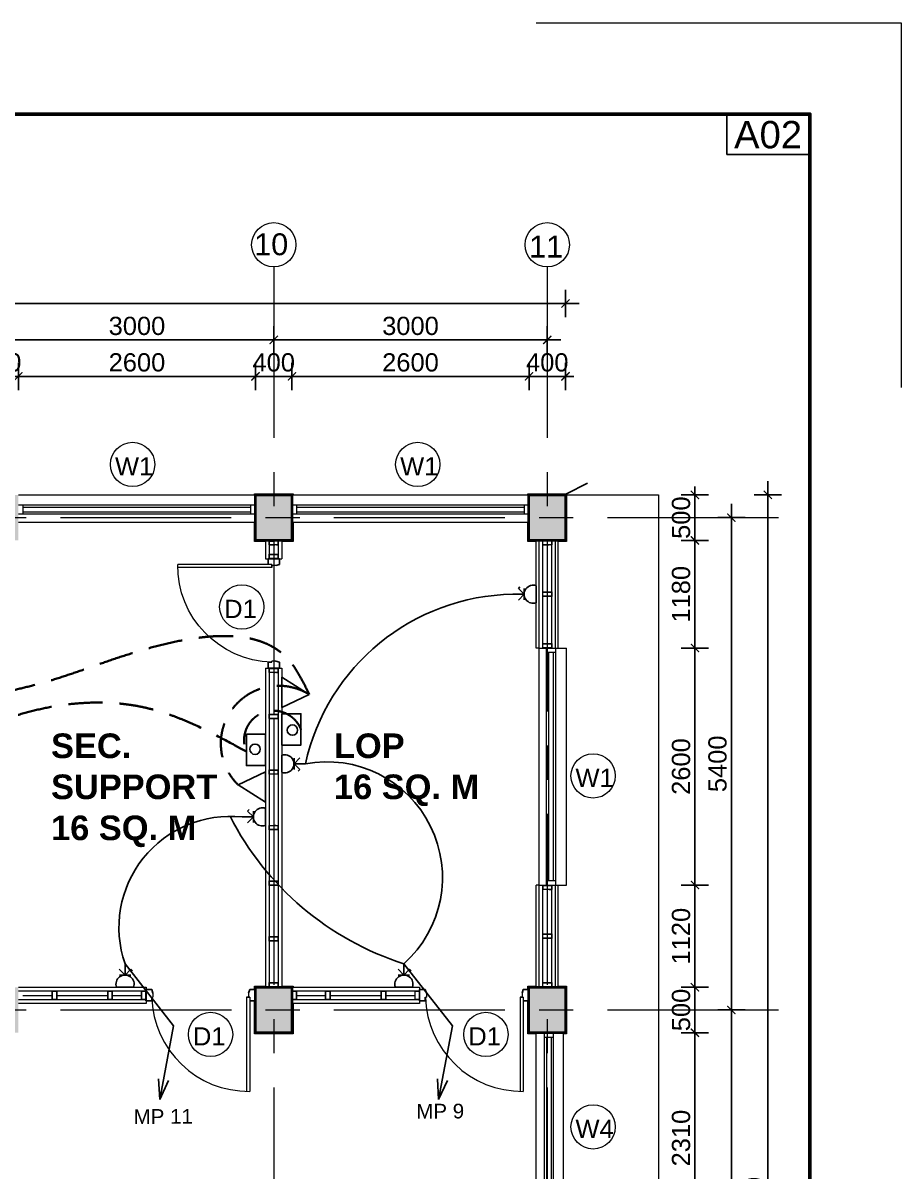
# Model space of a CAD drawing. Header units: inches. Extents: x 527934 to 2134587, y -408734 to 227304.
# Drawn here: x 1427312 to 1436942, y -192755 to -180163 of the extents above; entities that cross this region are included whole.
import ezdxf

# ---------------------------------------------------------------- set-up
doc = ezdxf.new("R2010")
doc.units = ezdxf.units.IN
doc.header["$MEASUREMENT"] = 0
doc.linetypes.add('CENTER', pattern=[2, 1.25, -0.25, 0.25, -0.25])
doc.linetypes.add('HIDDEN', pattern=[0.375, 0.25, -0.125])
for name, color, linetype, lineweight in [('2 POWER TEL COMP', 3, 'Continuous', 25), ('6 LIGHT PT WIRING', 3, 'Continuous', 25), ('7 POWER PT WIRING', 3, 'Continuous', 25), ('centre line', 1, 'CENTER', 9), ('dim', 253, 'Continuous', 9), ('door', 77, 'Continuous', 13), ('hatch', 250, 'Continuous', 5), ('hatch - general', 252, 'Continuous', 5), ('hatch 2', 251, 'Continuous', 5), ('metal', 40, 'Continuous', 18), ('partition wall', 5, 'Continuous', 20), ('plaster line', 253, 'Continuous', 5), ('sill', 253, 'Continuous', 13), ('text', 7, 'Continuous', 13), ('TITLE THICK', 7, 'Continuous', 50), ('TITLE THIN', 7, 'Continuous', 25), ('wall - brick', 30, 'Continuous', 35), ('window', 1, 'Continuous', 15)]:
    doc.layers.add(name, color=color, linetype=linetype, lineweight=lineweight)
doc.layers.add('paper', color=4, linetype='Continuous', lineweight=0, plot=False)
doc.styles.add('labelling', font='arial.ttf')
doc.styles.get("Standard").update_dxf_attribs({"font": 'arial.ttf'})
doc.styles.add('style1', font='arial.ttf')
doc.styles.add('swiss', font='swisse.ttf')
doc.linetypes.add('BATTING', pattern='A,0.0001,-0.1,[134,ltypeshp.shx,S=0.1,R=0,X=-0.1,Y=0],-0.2,[134,ltypeshp.shx,S=0.1,R=180,X=0.1,Y=0],-0.1', length=0.4001)
doc.dimstyles.new('dim 100', dxfattribs={"dimtxt": 200, "dimasz": 90, "dimexe": 150, "dimexo": 150, "dimgap": 50, "dimtad": 1, "dimdec": 0, "dimzin": 0, "dimdsep": 46, "dimtxsty": 'Standard', "dimblk": 'ARCHTICK', "dimcen": 100, "dimdle": 150, "dimazin": 0, "dimtfac": 1, "dimtdec": 0, "dimtix": 1, "dimtmove": 2, "dimatfit": 3, "dimfxl": 150, "dimfxlon": 1, "dimtolj": 1, "dimtzin": 0, "dimarcsym": 0})

# ---------------------------------------------------------------- blocks, each defined once
blk = doc.blocks.new('WINDOW 1')
at = {"layer": 'window'}
for p, q in [((2122082, -84476), (2124682, -84476)), ((2122132, -84476), (2122132, -84576)), ((2122082, -84576), (2124682, -84576)), ((2122132, -84501), (2124632, -84501)), ((2122132, -84551), (2124632, -84551))]:
    blk.add_line(p, q, dxfattribs=at)
at = {"layer": 'window', "ltscale": 400}
blk.add_line((2124632, -84576), (2124632, -84476), dxfattribs=at)
blk = doc.blocks.new('door 1')
at = {"layer": 'door', "lineweight": 25}
for p, q in [((1761262, -142071), (1761366, -142071)), ((1761262, -142124), (1761262, -142071)), ((1761366, -142124), (1761366, -142071)), ((1761333, -142134), (1761366, -142124)), ((1761262, -143019), (1761262, -143071)), ((1761296, -142990), (1761296, -143019)), ((1761333, -143009), (1761366, -143019)), ((1761366, -143019), (1761366, -143071)), ((1761262, -143071), (1761366, -143071))]:
    blk.add_line(p, q, dxfattribs=at)
at = {"layer": 'door'}
for p, q in [((1761262, -142124), (1761296, -142124)), ((1761296, -142124), (1761296, -142134)), ((1761333, -142134), (1761296, -142134)), ((1761296, -142990), (1760435, -142990)), ((1761296, -143019), (1760435, -143019)), ((1761333, -143009), (1761296, -143009))]:
    blk.add_line(p, q, dxfattribs=at)
blk.add_arc((1761320, -143009), 885, 91.5672, 180.6496, dxfattribs=at)
blk = doc.blocks.new('2X4')
at = {"layer": 'hatch 2'}
h = blk.add_hatch(dxfattribs=at)
h.set_pattern_fill('ANSI31', color=256, scale=20)
h.set_pattern_definition([(45, (0, 0), (-1.767766953, 1.767766953), [])])
h.paths.add_polyline_path([(5938822, -146997), (5938776, -146997, 0.414214), (5938774, -146999), (5938774, -147047), (5938777, -147047), (5938777, -147000), (5938821, -147000), (5938821, -147047), (5938824, -147047), (5938824, -146999, 0.414214)])
h.paths.add_polyline_path([(5938777, -147047), (5938774, -147047), (5938774, -147095, 0.414214), (5938776, -147097), (5938822, -147097, 0.414218), (5938824, -147095), (5938824, -147047), (5938821, -147047), (5938821, -147094), (5938777, -147094)])
at = {"layer": 'metal'}
blk.add_lwpolyline([(5938776, -147097), (5938822, -147097, 0.414214), (5938824, -147095), (5938824, -146999, 0.414214), (5938822, -146997), (5938776, -146997, 0.414214), (5938774, -146999), (5938774, -147095, 0.414214)], format="xyb", close=True, dxfattribs=at)
blk.add_lwpolyline([(5938777, -147094), (5938821, -147094), (5938821, -147000), (5938777, -147000)], close=True, dxfattribs=at)
blk = doc.blocks.new('_ArchTick')
at = {"color": 0, "linetype": 'ByBlock', "const_width": 0.15}
blk.add_lwpolyline([(-0.5, -0.5), (0.5, 0.5)], dxfattribs=at)
blk = doc.blocks.new('*D3041')
at = {"layer": 'Defpoints', "color": 0, "ltscale": 400}
for p in [(1433262, -183239), (1401862, -185339), (1433262, -185339)]:
    blk.add_point(p, dxfattribs=at)
at = {"layer": 'dim', "color": 0, "lineweight": -2, "ltscale": 400}
for p, q in [((1401862, -183389), (1401862, -183089)), ((1433262, -183389), (1433262, -183089)), ((1401712, -183239), (1433412, -183239))]:
    blk.add_line(p, q, dxfattribs=at)
at = {"layer": 'dim', "color": 0, "lineweight": -2, "ltscale": 400, "xscale": 90, "yscale": 90, "zscale": 90, "rotation": 180}
blk.add_blockref('_ArchTick', (1401862, -183239), dxfattribs=at)
at = {"layer": 'dim', "color": 0, "lineweight": -2, "ltscale": 400, "xscale": 90, "yscale": 90, "zscale": 90}
blk.add_blockref('_ArchTick', (1433262, -183239), dxfattribs=at)
at = {"layer": 'dim', "color": 0, "ltscale": 400, "insert": (1417562, -183087), "char_height": 200, "attachment_point": 5}
blk.add_mtext('\\A1;31400', dxfattribs=at)
blk = doc.blocks.new('*D3050')
at = {"layer": 'Defpoints', "color": 0, "ltscale": 400}
for p in [(1430062, -183639), (1427062, -185339), (1430062, -185339)]:
    blk.add_point(p, dxfattribs=at)
at = {"layer": 'dim', "color": 0, "lineweight": -2, "ltscale": 400}
for p, q in [((1427062, -183789), (1427062, -183489)), ((1430062, -183789), (1430062, -183489)), ((1426912, -183639), (1430212, -183639))]:
    blk.add_line(p, q, dxfattribs=at)
at = {"layer": 'dim', "color": 0, "lineweight": -2, "ltscale": 400, "xscale": 90, "yscale": 90, "zscale": 90, "rotation": 180}
blk.add_blockref('_ArchTick', (1427062, -183639), dxfattribs=at)
at = {"layer": 'dim', "color": 0, "lineweight": -2, "ltscale": 400, "xscale": 90, "yscale": 90, "zscale": 90}
blk.add_blockref('_ArchTick', (1430062, -183639), dxfattribs=at)
at = {"layer": 'dim', "color": 0, "ltscale": 400, "insert": (1428562, -183487), "char_height": 200, "attachment_point": 5}
blk.add_mtext('\\A1;3000', dxfattribs=at)
blk = doc.blocks.new('*D3051')
at = {"layer": 'Defpoints', "color": 0, "ltscale": 400}
for p in [(1433062, -183639), (1430062, -185339), (1433062, -185339)]:
    blk.add_point(p, dxfattribs=at)
at = {"layer": 'dim', "color": 0, "lineweight": -2, "ltscale": 400}
for p, q in [((1430062, -183789), (1430062, -183489)), ((1433062, -183789), (1433062, -183489)), ((1429912, -183639), (1433212, -183639))]:
    blk.add_line(p, q, dxfattribs=at)
at = {"layer": 'dim', "color": 0, "lineweight": -2, "ltscale": 400, "xscale": 90, "yscale": 90, "zscale": 90, "rotation": 180}
blk.add_blockref('_ArchTick', (1430062, -183639), dxfattribs=at)
at = {"layer": 'dim', "color": 0, "lineweight": -2, "ltscale": 400, "xscale": 90, "yscale": 90, "zscale": 90}
blk.add_blockref('_ArchTick', (1433062, -183639), dxfattribs=at)
at = {"layer": 'dim', "color": 0, "ltscale": 400, "insert": (1431562, -183487), "char_height": 200, "attachment_point": 5}
blk.add_mtext('\\A1;3000', dxfattribs=at)
blk = doc.blocks.new('*D3067')
at = {"layer": 'Defpoints', "color": 0, "ltscale": 400}
for p in [(1427262, -184039), (1426862, -185339), (1427262, -185339)]:
    blk.add_point(p, dxfattribs=at)
at = {"layer": 'dim', "color": 0, "lineweight": -2, "ltscale": 400}
for p, q in [((1426862, -184189), (1426862, -183889)), ((1427262, -184189), (1427262, -183889)), ((1426862, -184039), (1426772, -184039)), ((1426862, -184039), (1427262, -184039)), ((1427262, -184039), (1427352, -184039))]:
    blk.add_line(p, q, dxfattribs=at)
at = {"layer": 'dim', "color": 0, "lineweight": -2, "ltscale": 400, "xscale": 90, "yscale": 90, "zscale": 90}
blk.add_blockref('_ArchTick', (1426862, -184039), dxfattribs=at)
at = {"layer": 'dim', "color": 0, "lineweight": -2, "ltscale": 400, "xscale": 90, "yscale": 90, "zscale": 90, "rotation": 180}
blk.add_blockref('_ArchTick', (1427262, -184039), dxfattribs=at)
at = {"layer": 'dim', "color": 0, "ltscale": 400, "insert": (1427062, -183887), "char_height": 200, "attachment_point": 5}
blk.add_mtext('\\A1;400', dxfattribs=at)
blk = doc.blocks.new('*D3068')
at = {"layer": 'Defpoints', "color": 0, "ltscale": 400}
for p in [(1429862, -184039), (1427262, -185339), (1429862, -185339)]:
    blk.add_point(p, dxfattribs=at)
at = {"layer": 'dim', "color": 0, "lineweight": -2, "ltscale": 400}
for p, q in [((1427262, -184189), (1427262, -183889)), ((1429862, -184189), (1429862, -183889)), ((1427112, -184039), (1430012, -184039))]:
    blk.add_line(p, q, dxfattribs=at)
at = {"layer": 'dim', "color": 0, "lineweight": -2, "ltscale": 400, "xscale": 90, "yscale": 90, "zscale": 90, "rotation": 180}
blk.add_blockref('_ArchTick', (1427262, -184039), dxfattribs=at)
at = {"layer": 'dim', "color": 0, "lineweight": -2, "ltscale": 400, "xscale": 90, "yscale": 90, "zscale": 90}
blk.add_blockref('_ArchTick', (1429862, -184039), dxfattribs=at)
at = {"layer": 'dim', "color": 0, "ltscale": 400, "insert": (1428562, -183887), "char_height": 200, "attachment_point": 5}
blk.add_mtext('\\A1;2600', dxfattribs=at)
blk = doc.blocks.new('*D3069')
at = {"layer": 'Defpoints', "color": 0, "ltscale": 400}
for p in [(1430262, -184039), (1429862, -185339), (1430262, -185339)]:
    blk.add_point(p, dxfattribs=at)
at = {"layer": 'dim', "color": 0, "lineweight": -2, "ltscale": 400}
for p, q in [((1429862, -184189), (1429862, -183889)), ((1430262, -184189), (1430262, -183889)), ((1429862, -184039), (1429772, -184039)), ((1429862, -184039), (1430262, -184039)), ((1430262, -184039), (1430352, -184039))]:
    blk.add_line(p, q, dxfattribs=at)
at = {"layer": 'dim', "color": 0, "lineweight": -2, "ltscale": 400, "xscale": 90, "yscale": 90, "zscale": 90}
blk.add_blockref('_ArchTick', (1429862, -184039), dxfattribs=at)
at = {"layer": 'dim', "color": 0, "lineweight": -2, "ltscale": 400, "xscale": 90, "yscale": 90, "zscale": 90, "rotation": 180}
blk.add_blockref('_ArchTick', (1430262, -184039), dxfattribs=at)
at = {"layer": 'dim', "color": 0, "ltscale": 400, "insert": (1430062, -183887), "char_height": 200, "attachment_point": 5}
blk.add_mtext('\\A1;400', dxfattribs=at)
blk = doc.blocks.new('*D3070')
at = {"layer": 'Defpoints', "color": 0, "ltscale": 400}
for p in [(1432862, -184039), (1430262, -185339), (1432862, -185339)]:
    blk.add_point(p, dxfattribs=at)
at = {"layer": 'dim', "color": 0, "lineweight": -2, "ltscale": 400}
for p, q in [((1430262, -184189), (1430262, -183889)), ((1432862, -184189), (1432862, -183889)), ((1430112, -184039), (1433012, -184039))]:
    blk.add_line(p, q, dxfattribs=at)
at = {"layer": 'dim', "color": 0, "lineweight": -2, "ltscale": 400, "xscale": 90, "yscale": 90, "zscale": 90, "rotation": 180}
blk.add_blockref('_ArchTick', (1430262, -184039), dxfattribs=at)
at = {"layer": 'dim', "color": 0, "lineweight": -2, "ltscale": 400, "xscale": 90, "yscale": 90, "zscale": 90}
blk.add_blockref('_ArchTick', (1432862, -184039), dxfattribs=at)
at = {"layer": 'dim', "color": 0, "ltscale": 400, "insert": (1431562, -183887), "char_height": 200, "attachment_point": 5}
blk.add_mtext('\\A1;2600', dxfattribs=at)
blk = doc.blocks.new('*D3071')
at = {"layer": 'Defpoints', "color": 0, "ltscale": 400}
for p in [(1433262, -184039), (1432862, -185339), (1433262, -185339)]:
    blk.add_point(p, dxfattribs=at)
at = {"layer": 'dim', "color": 0, "lineweight": -2, "ltscale": 400}
for p, q in [((1432862, -184189), (1432862, -183889)), ((1433262, -184189), (1433262, -183889)), ((1432862, -184039), (1432772, -184039)), ((1432862, -184039), (1433262, -184039)), ((1433262, -184039), (1433352, -184039))]:
    blk.add_line(p, q, dxfattribs=at)
at = {"layer": 'dim', "color": 0, "lineweight": -2, "ltscale": 400, "xscale": 90, "yscale": 90, "zscale": 90}
blk.add_blockref('_ArchTick', (1432862, -184039), dxfattribs=at)
at = {"layer": 'dim', "color": 0, "lineweight": -2, "ltscale": 400, "xscale": 90, "yscale": 90, "zscale": 90, "rotation": 180}
blk.add_blockref('_ArchTick', (1433262, -184039), dxfattribs=at)
at = {"layer": 'dim', "color": 0, "ltscale": 400, "insert": (1433062, -183887), "char_height": 200, "attachment_point": 5}
blk.add_mtext('\\A1;400', dxfattribs=at)
blk = doc.blocks.new('*D3083')
at = {"layer": 'Defpoints', "color": 0, "ltscale": 400}
for p in [(1433262, -185339), (1435482, -185339), (1433262, -201079)]:
    blk.add_point(p, dxfattribs=at)
at = {"layer": 'dim', "color": 0, "lineweight": -2, "ltscale": 400}
for p, q in [((1435482, -201229), (1435482, -185189)), ((1435332, -185339), (1435632, -185339)), ((1435332, -201079), (1435632, -201079))]:
    blk.add_line(p, q, dxfattribs=at)
at = {"layer": 'dim', "color": 0, "lineweight": -2, "ltscale": 400, "xscale": 90, "yscale": 90, "zscale": 90}
for p, rotation in [((1435482, -185339), 90), ((1435482, -201079), 270)]:
    blk.add_blockref('_ArchTick', p, dxfattribs=dict(at, rotation=rotation))
at = {"layer": 'dim', "color": 0, "ltscale": 400, "insert": (1435330, -193209), "char_height": 200, "attachment_point": 5, "rotation": 90}
blk.add_mtext('\\A1;15740', dxfattribs=at)
blk = doc.blocks.new('*D2319')
at = {"layer": 'Defpoints', "color": 0, "ltscale": 400}
for p in [(1433262, -185589), (1433262, -190989), (1435082, -190989)]:
    blk.add_point(p, dxfattribs=at)
at = {"layer": 'dim', "color": 0, "lineweight": -2, "ltscale": 400}
for p, q in [((1435082, -185439), (1435082, -191139)), ((1434932, -185589), (1435232, -185589)), ((1434932, -190989), (1435232, -190989))]:
    blk.add_line(p, q, dxfattribs=at)
at = {"layer": 'dim', "color": 0, "lineweight": -2, "ltscale": 400, "xscale": 90, "yscale": 90, "zscale": 90}
for p, rotation in [((1435082, -185589), 90), ((1435082, -190989), 270)]:
    blk.add_blockref('_ArchTick', p, dxfattribs=dict(at, rotation=rotation))
at = {"layer": 'dim', "color": 0, "ltscale": 400, "insert": (1434930, -188289), "char_height": 200, "attachment_point": 5, "rotation": 90}
blk.add_mtext('\\A1;5400', dxfattribs=at)
blk = doc.blocks.new('*D2320')
at = {"layer": 'Defpoints', "color": 0, "ltscale": 400}
for p in [(1433262, -190989), (1433262, -195429), (1435082, -195429)]:
    blk.add_point(p, dxfattribs=at)
at = {"layer": 'dim', "color": 0, "lineweight": -2, "ltscale": 400}
for p, q in [((1435082, -190839), (1435082, -195579)), ((1434932, -190989), (1435232, -190989)), ((1434932, -195429), (1435232, -195429))]:
    blk.add_line(p, q, dxfattribs=at)
at = {"layer": 'dim', "color": 0, "lineweight": -2, "ltscale": 400, "xscale": 90, "yscale": 90, "zscale": 90}
for p, rotation in [((1435082, -190989), 90), ((1435082, -195429), 270)]:
    blk.add_blockref('_ArchTick', p, dxfattribs=dict(at, rotation=rotation))
at = {"layer": 'dim', "color": 0, "ltscale": 400, "insert": (1434930, -193209), "char_height": 200, "attachment_point": 5, "rotation": 90}
blk.add_mtext('\\A1;4440', dxfattribs=at)
blk = doc.blocks.new('*D3135')
at = {"layer": 'Defpoints', "color": 0, "ltscale": 400}
for p in [(1433262, -191239), (1434682, -191239), (1433182, -193549)]:
    blk.add_point(p, dxfattribs=at)
at = {"layer": 'plaster line', "color": 0, "lineweight": -2, "ltscale": 400}
for p, q in [((1434682, -193699), (1434682, -191089)), ((1434532, -191239), (1434832, -191239)), ((1434532, -193549), (1434832, -193549))]:
    blk.add_line(p, q, dxfattribs=at)
at = {"layer": 'plaster line', "color": 0, "lineweight": -2, "ltscale": 400, "xscale": 90, "yscale": 90, "zscale": 90}
for p, rotation in [((1434682, -191239), 90), ((1434682, -193549), 270)]:
    blk.add_blockref('_ArchTick', p, dxfattribs=dict(at, rotation=rotation))
at = {"layer": 'plaster line', "color": 0, "ltscale": 400, "insert": (1434530, -192394), "char_height": 200, "attachment_point": 5, "rotation": 90}
blk.add_mtext('\\A1;2310', dxfattribs=at)
blk = doc.blocks.new('*D3136')
at = {"layer": 'Defpoints', "color": 0, "ltscale": 400}
for p in [(1433262, -190739), (1434682, -190739), (1433262, -191239)]:
    blk.add_point(p, dxfattribs=at)
at = {"layer": 'plaster line', "color": 0, "lineweight": -2, "ltscale": 400}
for p, q in [((1434682, -190739), (1434682, -190649)), ((1434532, -190739), (1434832, -190739)), ((1434682, -191239), (1434682, -190739)), ((1434532, -191239), (1434832, -191239)), ((1434682, -191239), (1434682, -191329))]:
    blk.add_line(p, q, dxfattribs=at)
at = {"layer": 'plaster line', "color": 0, "lineweight": -2, "ltscale": 400, "xscale": 90, "yscale": 90, "zscale": 90}
for p, rotation in [((1434682, -190739), 270), ((1434682, -191239), 90)]:
    blk.add_blockref('_ArchTick', p, dxfattribs=dict(at, rotation=rotation))
at = {"layer": 'plaster line', "color": 0, "ltscale": 400, "insert": (1434530, -190989), "char_height": 200, "attachment_point": 5, "rotation": 90}
blk.add_mtext('\\A1;500', dxfattribs=at)
blk = doc.blocks.new('*D3137')
at = {"layer": 'Defpoints', "color": 0, "ltscale": 400}
for p in [(1433182, -189619), (1434682, -189619), (1433262, -190739)]:
    blk.add_point(p, dxfattribs=at)
at = {"layer": 'plaster line', "color": 0, "lineweight": -2, "ltscale": 400}
for p, q in [((1434682, -190889), (1434682, -189469)), ((1434532, -189619), (1434832, -189619)), ((1434532, -190739), (1434832, -190739))]:
    blk.add_line(p, q, dxfattribs=at)
at = {"layer": 'plaster line', "color": 0, "lineweight": -2, "ltscale": 400, "xscale": 90, "yscale": 90, "zscale": 90}
for p, rotation in [((1434682, -189619), 90), ((1434682, -190739), 270)]:
    blk.add_blockref('_ArchTick', p, dxfattribs=dict(at, rotation=rotation))
at = {"layer": 'plaster line', "color": 0, "ltscale": 400, "insert": (1434530, -190179), "char_height": 200, "attachment_point": 5, "rotation": 90}
blk.add_mtext('\\A1;1120', dxfattribs=at)
blk = doc.blocks.new('*D3138')
at = {"layer": 'Defpoints', "color": 0, "ltscale": 400}
for p in [(1433182, -187019), (1434682, -187019), (1433182, -189619)]:
    blk.add_point(p, dxfattribs=at)
at = {"layer": 'plaster line', "color": 0, "lineweight": -2, "ltscale": 400}
for p, q in [((1434682, -189769), (1434682, -186869)), ((1434532, -187019), (1434832, -187019)), ((1434532, -189619), (1434832, -189619))]:
    blk.add_line(p, q, dxfattribs=at)
at = {"layer": 'plaster line', "color": 0, "lineweight": -2, "ltscale": 400, "xscale": 90, "yscale": 90, "zscale": 90}
for p, rotation in [((1434682, -187019), 90), ((1434682, -189619), 270)]:
    blk.add_blockref('_ArchTick', p, dxfattribs=dict(at, rotation=rotation))
at = {"layer": 'plaster line', "color": 0, "ltscale": 400, "insert": (1434530, -188319), "char_height": 200, "attachment_point": 5, "rotation": 90}
blk.add_mtext('\\A1;2600', dxfattribs=at)
blk = doc.blocks.new('*D3139')
at = {"layer": 'Defpoints', "color": 0, "ltscale": 400}
for p in [(1433182, -185839), (1434682, -185839), (1433182, -187019)]:
    blk.add_point(p, dxfattribs=at)
at = {"layer": 'plaster line', "color": 0, "lineweight": -2, "ltscale": 400}
for p, q in [((1434682, -187169), (1434682, -185689)), ((1434532, -185839), (1434832, -185839)), ((1434532, -187019), (1434832, -187019))]:
    blk.add_line(p, q, dxfattribs=at)
at = {"layer": 'plaster line', "color": 0, "lineweight": -2, "ltscale": 400, "xscale": 90, "yscale": 90, "zscale": 90}
for p, rotation in [((1434682, -185839), 90), ((1434682, -187019), 270)]:
    blk.add_blockref('_ArchTick', p, dxfattribs=dict(at, rotation=rotation))
at = {"layer": 'plaster line', "color": 0, "ltscale": 400, "insert": (1434530, -186429), "char_height": 200, "attachment_point": 5, "rotation": 90}
blk.add_mtext('\\A1;1180', dxfattribs=at)
blk = doc.blocks.new('*D3140')
at = {"layer": 'Defpoints', "color": 0, "ltscale": 400}
for p in [(1433262, -185339), (1434682, -185339), (1433182, -185839)]:
    blk.add_point(p, dxfattribs=at)
at = {"layer": 'plaster line', "color": 0, "lineweight": -2, "ltscale": 400}
for p, q in [((1434532, -185339), (1434832, -185339)), ((1434682, -185339), (1434682, -185249)), ((1434682, -185839), (1434682, -185339)), ((1434532, -185839), (1434832, -185839)), ((1434682, -185839), (1434682, -185929))]:
    blk.add_line(p, q, dxfattribs=at)
at = {"layer": 'plaster line', "color": 0, "lineweight": -2, "ltscale": 400, "xscale": 90, "yscale": 90, "zscale": 90}
for p, rotation in [((1434682, -185339), 270), ((1434682, -185839), 90)]:
    blk.add_blockref('_ArchTick', p, dxfattribs=dict(at, rotation=rotation))
at = {"layer": 'plaster line', "color": 0, "ltscale": 400, "insert": (1434530, -185589), "char_height": 200, "attachment_point": 5, "rotation": 90}
blk.add_mtext('\\A1;500', dxfattribs=at)
blk = doc.blocks.new('15 amp socket')
at = {"color": 3, "lineweight": 25}
for p, q in [((593022, 179162), (592958, 179225)), ((593022, 179162), (593022, 179286)), ((593022, 179162), (593085, 179225)), ((593085, 179225), (593102, 179208)), ((592960, 179162), (593084, 179162)), ((592928, 179029), (593115, 179029))]:
    blk.add_line(p, q, dxfattribs=at)
blk.add_arc((593022, 179062), 99.5, 340.3538, 199.6462, dxfattribs=at)
blk = doc.blocks.new('*U1922')
at = {"color": 3}
for p, q in [((-181326.36, -126938.56), (-181305.19, -126943.1)), ((-181305.19, -126943.1), (-181295.14, -126960.98)), ((-181295.14, -126960.98), (-181299.04, -126956.82)), ((-181295.14, -126960.98), (-181296.61, -126955.45))]:
    blk.add_line(p, q, dxfattribs=at)
blk = doc.blocks.new('TEL OUTLET')
at = {"color": 2}
for p, q in [((5876377, -80918), (5876186, -81218)), ((5876377, -80918), (5876521, -81218)), ((5876186, -81218), (5876521, -81218))]:
    blk.add_line(p, q, dxfattribs=at)
blk = doc.blocks.new('DATA OUTLET')
at = {"color": 6}
blk.add_lwpolyline([(5876198, -81485), (5876542, -81485), (5876542, -81694), (5876198, -81694)], close=True, dxfattribs=at)
blk.add_circle((5876363, -81600), 57.3, dxfattribs=at)

msp = doc.modelspace()

# ---------------------------------------------------------------- hatches: boundary and pattern name
at = {"layer": 'hatch - general'}
h = msp.add_hatch(dxfattribs=at)
h.set_pattern_fill('AR-CONC', color=256, scale=15)
h.set_pattern_definition([(50, (-719819.97, -100972.85), (107.5890274, -9.4128202), [11.25, -123.75]), (355, (-719819.97, -100972.85), (-20.8127, 112.82882), [9, -99]), (100.4514445, (-719811, -100973.63), (86.776327, 103.4159986), [9.561029, -105.171317]), (46.1842, (-719819.97, -100942.85), (160.0862, -24.827892), [16.875, -185.625]), (96.6356355, (-719806.63, -100944.92), (140.199292, 146.11779), [14.341551, -157.757064]), (351.184164, (-719819.97, -100942.85), (140.199292, 146.11779), [13.5, -148.5]), (21, (-719804.97, -100950.35), (89.5360578, -60.3928336), [11.25, -123.75]), (326, (-719804.97, -100950.35), (36.4973, 108.772507), [9, -99]), (71.451445, (-719797.5, -100955.38), (126.0333565, 48.379673), [9.5610285, -105.171317]), (37.5, (-719819.966, -100972.847), (1.8239783, 49.9340781), [0, -97.8, 0, -100.5, 0, -99.375]), (7.5, (-719819.966, -100972.85), (39.4604306, 59.1617568), [0, -57.3, 0, -95.55, 0, -37.875]), (327.5, (-719853.416, -100972.847), (80.0733654, -3.38323076), [0, -37.5, 0, -117, 0, -155.25]), (317.5, (-719868.416, -100972.85), (87.4779254, 15.0157473), [0, -48.75, 0, -77.7, 0, -110.25])])
h.paths.add_polyline_path([(1417261.7, -195178.8), (1417061.7, -195178.8), (1417061.7, -195428.8), (1417261.7, -195428.8)])
h.paths.add_polyline_path([(1417261.7, -195428.8), (1417061.7, -195428.8), (1417061.7, -195678.8), (1417261.7, -195678.8)])
h.paths.add_polyline_path([(1417061.7, -195428.8), (1416861.7, -195428.8), (1416861.7, -195678.8), (1417061.7, -195678.8)])
h.paths.add_polyline_path([(1417061.7, -195178.8), (1416861.7, -195178.8), (1416861.7, -195428.8), (1417061.7, -195428.8)])
h.paths.add_polyline_path([(1414261.7, -195428.8), (1414061.7, -195428.8), (1414061.7, -195678.8), (1414261.7, -195678.8)])
h.paths.add_polyline_path([(1414261.7, -195178.8), (1414061.7, -195178.8), (1414061.7, -195428.8), (1414261.7, -195428.8)])
h.paths.add_polyline_path([(1414061.7, -195178.8), (1413861.7, -195178.8), (1413861.7, -195428.8), (1414061.7, -195428.8)])
h.paths.add_polyline_path([(1414061.7, -195428.8), (1413861.7, -195428.8), (1413861.7, -195678.8), (1414061.7, -195678.8)])
h.paths.add_polyline_path([(1411261.7, -195428.8), (1411061.7, -195428.8), (1411061.7, -195678.8), (1411261.7, -195678.8)])
h.paths.add_polyline_path([(1411261.7, -195178.8), (1411061.7, -195178.8), (1411061.7, -195428.8), (1411261.7, -195428.8)])
h.paths.add_polyline_path([(1411061.7, -195178.8), (1410861.7, -195178.8), (1410861.7, -195428.8), (1411061.7, -195428.8)])
h.paths.add_polyline_path([(1411061.7, -195428.8), (1410861.7, -195428.8), (1410861.7, -195678.8), (1411061.7, -195678.8)])
h.paths.add_polyline_path([(1408061.7, -195428.8), (1407861.7, -195428.8), (1407861.7, -195678.8), (1408061.7, -195678.8)])
h.paths.add_polyline_path([(1408261.7, -195428.8), (1408061.7, -195428.8), (1408061.7, -195678.8), (1408261.7, -195678.8)])
h.paths.add_polyline_path([(1408261.7, -195178.8), (1408061.7, -195178.8), (1408061.7, -195428.8), (1408261.7, -195428.8)])
h.paths.add_polyline_path([(1408061.7, -195178.8), (1407861.7, -195178.8), (1407861.7, -195428.8), (1408061.7, -195428.8)])
h.paths.add_polyline_path([(1405261.7, -195428.8), (1405061.7, -195428.8), (1405061.7, -195678.8), (1405261.7, -195678.8)])
h.paths.add_polyline_path([(1405261.7, -195178.8), (1405061.7, -195178.8), (1405061.7, -195428.8), (1405261.7, -195428.8)])
h.paths.add_polyline_path([(1405061.7, -195178.8), (1404861.7, -195178.8), (1404861.7, -195428.8), (1405061.7, -195428.8)])
h.paths.add_polyline_path([(1405061.7, -195428.8), (1404861.7, -195428.8), (1404861.7, -195678.8), (1405061.7, -195678.8)])
h.paths.add_polyline_path([(1402261.7, -195428.8), (1402061.7, -195428.8), (1402061.7, -195678.8), (1402261.7, -195678.8)])
h.paths.add_polyline_path([(1402261.7, -195178.8), (1402061.7, -195178.8), (1402061.7, -195428.8), (1402261.7, -195428.8)])
h.paths.add_polyline_path([(1402061.7, -195178.8), (1401861.7, -195178.8), (1401861.7, -195428.8), (1402061.7, -195428.8)])
h.paths.add_polyline_path([(1402061.7, -195428.8), (1401861.7, -195428.8), (1401861.7, -195678.8), (1402061.7, -195678.8)])
h.paths.add_polyline_path([(1402061.7, -190738.8), (1401861.7, -190738.8), (1401861.7, -190988.8), (1402061.7, -190988.8)])
h.paths.add_polyline_path([(1402261.7, -190738.8), (1402061.7, -190738.8), (1402061.7, -190988.8), (1402261.7, -190988.8)])
h.paths.add_polyline_path([(1402261.7, -190988.8), (1402061.7, -190988.8), (1402061.7, -191238.8), (1402261.7, -191238.8)])
h.paths.add_polyline_path([(1402061.7, -190988.8), (1401861.7, -190988.8), (1401861.7, -191238.8), (1402061.7, -191238.8)])
h.paths.add_polyline_path([(1405061.7, -190738.8), (1404861.7, -190738.8), (1404861.7, -190988.8), (1405061.7, -190988.8)])
h.paths.add_polyline_path([(1405261.7, -190738.8), (1405061.7, -190738.8), (1405061.7, -190988.8), (1405261.7, -190988.8)])
h.paths.add_polyline_path([(1405261.7, -190988.8), (1405061.7, -190988.8), (1405061.7, -191238.8), (1405261.7, -191238.8)])
h.paths.add_polyline_path([(1405061.7, -190988.8), (1404861.7, -190988.8), (1404861.7, -191238.8), (1405061.7, -191238.8)])
h.paths.add_polyline_path([(1408261.7, -190988.8), (1408061.7, -190988.8), (1408061.7, -191238.8), (1408261.7, -191238.8)])
h.paths.add_polyline_path([(1408261.7, -190738.8), (1408061.7, -190738.8), (1408061.7, -190988.8), (1408261.7, -190988.8)])
h.paths.add_polyline_path([(1408061.7, -190738.8), (1407861.7, -190738.8), (1407861.7, -190988.8), (1408061.7, -190988.8)])
h.paths.add_polyline_path([(1408061.7, -190988.8), (1407861.7, -190988.8), (1407861.7, -191238.8), (1408061.7, -191238.8)])
h.paths.add_polyline_path([(1411261.7, -190988.8), (1410861.7, -190988.8), (1410861.7, -191238.8), (1411261.7, -191238.8)])
h.paths.add_polyline_path([(1411261.7, -190738.8), (1410861.7, -190738.8), (1410861.7, -190988.8), (1411261.7, -190988.8)])
h.paths.add_polyline_path([(1414261.7, -190988.8), (1414061.7, -190988.8), (1414061.7, -191238.8), (1414261.7, -191238.8)])
h.paths.add_polyline_path([(1414061.7, -190988.8), (1413861.7, -190988.8), (1413861.7, -191238.8), (1414061.7, -191238.8)])
h.paths.add_polyline_path([(1414061.7, -190738.8), (1413861.7, -190738.8), (1413861.7, -190988.8), (1414061.7, -190988.8)])
h.paths.add_polyline_path([(1414261.7, -190738.8), (1414061.7, -190738.8), (1414061.7, -190988.8), (1414261.7, -190988.8)])
h.paths.add_polyline_path([(1417261.7, -190988.8), (1417061.7, -190988.8), (1417061.7, -191238.8), (1417261.7, -191238.8)])
h.paths.add_polyline_path([(1417061.7, -190988.8), (1416861.7, -190988.8), (1416861.7, -191238.8), (1417061.7, -191238.8)])
h.paths.add_polyline_path([(1417261.7, -190738.8), (1417061.7, -190738.8), (1417061.7, -190988.8), (1417261.7, -190988.8)])
h.paths.add_polyline_path([(1417061.7, -190738.8), (1416861.7, -190738.8), (1416861.7, -190988.8), (1417061.7, -190988.8)])
h.paths.add_polyline_path([(1420261.7, -190988.8), (1420061.7, -190988.8), (1420061.7, -191238.8), (1420261.7, -191238.8)])
h.paths.add_polyline_path([(1420261.7, -190738.8), (1420061.7, -190738.8), (1420061.7, -190988.8), (1420261.7, -190988.8)])
h.paths.add_polyline_path([(1420061.7, -190738.8), (1419861.7, -190738.8), (1419861.7, -190988.8), (1420061.7, -190988.8)])
h.paths.add_polyline_path([(1420061.7, -190988.8), (1419861.7, -190988.8), (1419861.7, -191238.8), (1420061.7, -191238.8)])
h.paths.add_polyline_path([(1423261.7, -190988.8), (1423061.7, -190988.8), (1423061.7, -191238.8), (1423171.7, -191238.8), (1423261.7, -191238.8)])
h.paths.add_polyline_path([(1423261.7, -190738.8), (1423061.7, -190738.8), (1423061.7, -190988.8), (1423261.7, -190988.8)])
h.paths.add_polyline_path([(1423061.7, -190738.8), (1422861.7, -190738.8), (1422861.7, -190988.8), (1423061.7, -190988.8)])
h.paths.add_polyline_path([(1423061.7, -190988.8), (1422861.7, -190988.8), (1422861.7, -191238.8), (1423061.7, -191238.8)])
h.paths.add_polyline_path([(1427261.7, -190988.8), (1427061.7, -190988.8), (1427061.7, -191238.8), (1427261.7, -191238.8)])
h.paths.add_polyline_path([(1427261.7, -190738.8), (1427061.7, -190738.8), (1427061.7, -190988.8), (1427261.7, -190988.8)])
h.paths.add_polyline_path([(1427061.7, -190738.8), (1426861.7, -190738.8), (1426861.7, -190988.8), (1427061.7, -190988.8)])
h.paths.add_polyline_path([(1427061.7, -190988.8), (1426861.7, -190988.8), (1426861.7, -191238.8), (1427061.7, -191238.8)])
h.paths.add_polyline_path([(1430261.7, -190988.8), (1430061.7, -190988.8), (1430061.7, -191238.8), (1430261.7, -191238.8)])
h.paths.add_polyline_path([(1430261.7, -190738.8), (1430061.7, -190738.8), (1430061.7, -190988.8), (1430261.7, -190988.8)])
h.paths.add_polyline_path([(1430061.7, -190738.8), (1429861.7, -190738.8), (1429861.7, -190988.8), (1430061.7, -190988.8)])
h.paths.add_polyline_path([(1430061.7, -190988.8), (1429861.7, -190988.8), (1429861.7, -191238.8), (1430061.7, -191238.8)])
h.paths.add_polyline_path([(1433261.7, -190988.8), (1433061.7, -190988.8), (1433061.7, -191238.8), (1433261.7, -191238.8)])
h.paths.add_polyline_path([(1433261.7, -190738.8), (1433061.7, -190738.8), (1433061.7, -190988.8), (1433261.7, -190988.8)])
h.paths.add_polyline_path([(1433061.7, -190738.8), (1432861.7, -190738.8), (1432861.7, -190988.8), (1433061.7, -190988.8)])
h.paths.add_polyline_path([(1433061.7, -190988.8), (1432861.7, -190988.8), (1432861.7, -191238.8), (1433061.7, -191238.8)])
h.paths.add_polyline_path([(1433261.7, -185588.8), (1433061.7, -185588.8), (1433061.7, -185838.8), (1433261.7, -185838.8)])
h.paths.add_polyline_path([(1433261.7, -185338.8), (1433061.7, -185338.8), (1433061.7, -185588.8), (1433261.7, -185588.8)])
h.paths.add_polyline_path([(1433061.7, -185338.8), (1432861.7, -185338.8), (1432861.7, -185588.8), (1433061.7, -185588.8)])
h.paths.add_polyline_path([(1433061.7, -185588.8), (1432861.7, -185588.8), (1432861.7, -185838.8), (1433061.7, -185838.8)])
h.paths.add_polyline_path([(1430261.7, -185588.8), (1430061.7, -185588.8), (1430061.7, -185838.8), (1430261.7, -185838.8)])
h.paths.add_polyline_path([(1430261.7, -185338.8), (1430061.7, -185338.8), (1430061.7, -185588.8), (1430261.7, -185588.8)])
h.paths.add_polyline_path([(1430061.7, -185338.8), (1429861.7, -185338.8), (1429861.7, -185588.8), (1430061.7, -185588.8)])
h.paths.add_polyline_path([(1430061.7, -185588.8), (1429861.7, -185588.8), (1429861.7, -185838.8), (1430061.7, -185838.8)])
h.paths.add_polyline_path([(1427261.7, -185588.8), (1427061.7, -185588.8), (1427061.7, -185838.8), (1427261.7, -185838.8)])
h.paths.add_polyline_path([(1427261.7, -185338.8), (1427061.7, -185338.8), (1427061.7, -185588.8), (1427261.7, -185588.8)])
h.paths.add_polyline_path([(1427061.7, -185338.8), (1426861.7, -185338.8), (1426861.7, -185588.8), (1427061.7, -185588.8)])
h.paths.add_polyline_path([(1427061.7, -185588.8), (1426861.7, -185588.8), (1426861.7, -185838.8), (1427061.7, -185838.8)])
h.paths.add_polyline_path([(1423261.7, -185588.8), (1423061.7, -185588.8), (1423061.7, -185838.8), (1423261.7, -185838.8)])
h.paths.add_polyline_path([(1423261.7, -185338.8), (1423061.7, -185338.8), (1423061.7, -185588.8), (1423261.7, -185588.8)])
h.paths.add_polyline_path([(1423061.7, -185338.8), (1422861.7, -185338.8), (1422861.7, -185588.8), (1423061.7, -185588.8)])
h.paths.add_polyline_path([(1423061.7, -185588.8), (1422861.7, -185588.8), (1422861.7, -185838.8), (1423061.7, -185838.8)])
h.paths.add_polyline_path([(1420261.7, -185588.8), (1420061.7, -185588.8), (1420061.7, -185838.8), (1420261.7, -185838.8)])
h.paths.add_polyline_path([(1420261.7, -185338.8), (1420061.7, -185338.8), (1420061.7, -185588.8), (1420261.7, -185588.8)])
h.paths.add_polyline_path([(1420061.7, -185338.8), (1419861.7, -185338.8), (1419861.7, -185588.8), (1420061.7, -185588.8)])
h.paths.add_polyline_path([(1420061.7, -185588.8), (1419861.7, -185588.8), (1419861.7, -185838.8), (1420061.7, -185838.8)])
h.paths.add_polyline_path([(1417261.7, -185588.8), (1417061.7, -185588.8), (1417061.7, -185838.8), (1417261.7, -185838.8)])
h.paths.add_polyline_path([(1417261.7, -185338.8), (1417061.7, -185338.8), (1417061.7, -185588.8), (1417261.7, -185588.8)])
h.paths.add_polyline_path([(1417061.7, -185338.8), (1416861.7, -185338.8), (1416861.7, -185588.8), (1417061.7, -185588.8)])
h.paths.add_polyline_path([(1417061.7, -185588.8), (1416861.7, -185588.8), (1416861.7, -185838.8), (1417061.7, -185838.8)])
h.paths.add_polyline_path([(1414261.7, -185588.8), (1414061.7, -185588.8), (1414061.7, -185838.8), (1414261.7, -185838.8)])
h.paths.add_polyline_path([(1414261.7, -185338.8), (1414061.7, -185338.8), (1414061.7, -185588.8), (1414261.7, -185588.8)])
h.paths.add_polyline_path([(1414061.7, -185338.8), (1413861.7, -185338.8), (1413861.7, -185588.8), (1414061.7, -185588.8)])
h.paths.add_polyline_path([(1414061.7, -185588.8), (1413861.7, -185588.8), (1413861.7, -185838.8), (1414061.7, -185838.8)])
h.paths.add_polyline_path([(1411261.7, -185588.8), (1411061.7, -185588.8), (1411061.7, -185838.8), (1411261.7, -185838.8)])
h.paths.add_polyline_path([(1411261.7, -185338.8), (1411061.7, -185338.8), (1411061.7, -185588.8), (1411261.7, -185588.8)])
h.paths.add_polyline_path([(1411061.7, -185338.8), (1410861.7, -185338.8), (1410861.7, -185588.8), (1411061.7, -185588.8)])
h.paths.add_polyline_path([(1411061.7, -185588.8), (1410861.7, -185588.8), (1410861.7, -185838.8), (1411061.7, -185838.8)])
h.paths.add_polyline_path([(1408261.7, -185588.8), (1408061.7, -185588.8), (1408061.7, -185838.8), (1408261.7, -185838.8)])
h.paths.add_polyline_path([(1408261.7, -185338.8), (1408061.7, -185338.8), (1408061.7, -185588.8), (1408261.7, -185588.8)])
h.paths.add_polyline_path([(1408061.7, -185338.8), (1407861.7, -185338.8), (1407861.7, -185588.8), (1408061.7, -185588.8)])
h.paths.add_polyline_path([(1408061.7, -185588.8), (1407861.7, -185588.8), (1407861.7, -185838.8), (1408061.7, -185838.8)])
h.paths.add_polyline_path([(1405261.7, -185588.8), (1405061.7, -185588.8), (1405061.7, -185838.8), (1405261.7, -185838.8)])
h.paths.add_polyline_path([(1405261.7, -185338.8), (1405061.7, -185338.8), (1405061.7, -185588.8), (1405261.7, -185588.8)])
h.paths.add_polyline_path([(1405061.7, -185338.8), (1404861.7, -185338.8), (1404861.7, -185588.8), (1405061.7, -185588.8)])
h.paths.add_polyline_path([(1405061.7, -185588.8), (1404861.7, -185588.8), (1404861.7, -185838.8), (1405061.7, -185838.8)])
h.paths.add_polyline_path([(1402261.7, -185588.8), (1402061.7, -185588.8), (1402061.7, -185838.8), (1402261.7, -185838.8)])
h.paths.add_polyline_path([(1402261.7, -185338.8), (1402061.7, -185338.8), (1402061.7, -185588.8), (1402261.7, -185588.8)])
h.paths.add_polyline_path([(1402061.7, -185338.8), (1401861.7, -185338.8), (1401861.7, -185588.8), (1402061.7, -185588.8)])
h.paths.add_polyline_path([(1402061.7, -185588.8), (1401861.7, -185588.8), (1401861.7, -185838.8), (1402061.7, -185838.8)])

# ---------------------------------------------------------------- linework, layer by layer
at = {"layer": '6 LIGHT PT WIRING'}
msp.add_line((1433273.7, -185326.8), (1433502, -185210.8), dxfattribs=at)
at = {"layer": '6 LIGHT PT WIRING', "ltscale": 400}
for centre, radius, start, end in [((1432724.7, -188799.8), 2371.3, 90.97458, 167.5558), ((1430644.5, -189535.3), 1268.5, 311.76681, 100.69711), ((1429585, -190084.9), 1220.2, 83.91151, 198.96419), ((1432465.1, -187402.1), 3230.3, 206.92436, 252.42152)]:
    msp.add_arc(centre, radius, start, end, dxfattribs=at)
at = {"layer": '7 POWER PT WIRING', "color": 2, "linetype": 'HIDDEN', "lineweight": 30, "ltscale": 1500}
msp.add_arc((1430116.6, -188067.4), 634.5, 58.13087, 225.48965, dxfattribs=at)
at = {"layer": '7 POWER PT WIRING', "color": 6, "linetype": 'HIDDEN', "lineweight": 30, "ltscale": 1500}
msp.add_arc((1430059.8, -188029.1), 322.7, 21.2358, 203.06234, dxfattribs=at)
at = {"layer": '7 POWER PT WIRING', "color": 2, "linetype": 'HIDDEN', "lineweight": 30, "ltscale": 1500}
msp.add_spline([(1430451.6, -187528.6), (1430212.5, -187133), (1428450.5, -187093.5), (1427577.5, -187386), (1426762.1, -187575.5)], degree=3, dxfattribs=at)
at = {"layer": '7 POWER PT WIRING', "color": 6, "linetype": 'HIDDEN', "lineweight": 30, "ltscale": 1500}
msp.add_spline([(1429762.8, -188155.5), (1428692.5, -187682), (1426908.5, -187879), (1425908.5, -188237.5), (1425291, -188155.5)], degree=3, dxfattribs=at)
at = {"layer": 'centre line', "ltscale": 1500}
for p, q in [((1430061.7, -182838.8), (1430061.7, -203678.8)), ((1433061.7, -182838.8), (1433061.7, -203678.8)), ((1397722, -185588.8), (1435942.1, -185588.8)), ((1397722.7, -190988.8), (1435942.1, -190988.8))]:
    msp.add_line(p, q, dxfattribs=at)
at = {"layer": 'dim'}
for centre in [(1430062.2, -182596), (1433062.2, -182596), (1428514.2, -185005.1), (1431641.6, -185005.1), (1429711.8, -186568.7), (1433564.5, -188422), (1429369.2, -191257.1), (1432389.4, -191257.1), (1433564.5, -192271.6)]:
    msp.add_circle(centre, 242.9, dxfattribs=at)
at = {"layer": 'hatch', "linetype": 'BATTING', "ltscale": 80}
for p, q in [((1430061.6, -185888.8), (1430061.6, -185988.8)), ((1433061.7, -185888.8), (1433061.7, -186403.8)), ((1433061.7, -186453.8), (1433061.7, -186968.8)), ((1430061.7, -187288.8), (1430061.7, -187743.8)), ((1430061.7, -187793.8), (1430061.7, -188353.8)), ((1430061.7, -188403.8), (1430061.7, -188963.8)), ((1430061.7, -189013.8), (1430061.7, -189573.8)), ((1430061.7, -189623.8), (1430061.7, -190183.8)), ((1433061.7, -189668.8), (1433061.7, -190153.8)), ((1430061.7, -190233.8), (1430061.7, -190688.8)), ((1433061.7, -190203.8), (1433061.7, -190688.8)), ((1427311.7, -190828.8), (1427631.7, -190828.8)), ((1427681.7, -190828.8), (1428241.7, -190828.8)), ((1428291.7, -190828.8), (1428611.7, -190828.8)), ((1430311.7, -190828.8), (1430631.7, -190828.8)), ((1430681.7, -190828.8), (1431241.7, -190828.8)), ((1431291.7, -190828.8), (1431611.7, -190828.8))]:
    msp.add_line(p, q, dxfattribs=at)
at = {"layer": 'paper'}
msp.add_lwpolyline([(1432942.1, -180163), (1436942.1, -180163), (1436942.1, -184163)], dxfattribs=at)
at = {"layer": 'partition wall'}
for p, q in [((1433273.7, -185338.8), (1434281.7, -185338.8)), ((1434281.7, -185338.8), (1434281.7, -201078.8)), ((1429971.7, -185838.8), (1429971.7, -186038.8)), ((1430011.7, -185838.8), (1430011.7, -186038.8)), ((1430111.7, -185838.8), (1430111.7, -186038.8)), ((1430151.7, -185838.8), (1430151.7, -186038.8)), ((1432971.7, -187018.8), (1432971.7, -185838.8)), ((1433011.7, -187018.8), (1433011.7, -185838.8)), ((1433111.7, -187018.8), (1433111.7, -185838.8)), ((1433151.7, -187018.8), (1433151.7, -185838.8)), ((1429971.7, -186038.8), (1430151.7, -186038.8)), ((1432971.7, -187018.8), (1433151.7, -187018.8)), ((1429971.7, -187238.8), (1429971.7, -190738.8)), ((1429971.7, -187238.8), (1430151.7, -187238.8)), ((1430011.7, -187238.8), (1430011.7, -190738.8)), ((1430111.7, -187238.8), (1430111.7, -190738.8)), ((1430151.7, -187238.8), (1430151.7, -190738.8)), ((1432971.7, -189618.8), (1433151.7, -189618.8)), ((1432971.7, -190738.8), (1432971.7, -189618.8)), ((1433011.7, -190738.8), (1433011.7, -189618.8)), ((1433111.7, -190738.8), (1433111.7, -189618.8)), ((1433151.7, -190738.8), (1433151.7, -189618.8))]:
    msp.add_line(p, q, dxfattribs=at)
at = {"layer": 'partition wall', "ltscale": 400}
for p, q in [((1427261.7, -190738.8), (1428661.7, -190738.8)), ((1428661.7, -190738.8), (1428661.7, -190918.8)), ((1430261.7, -190738.8), (1431661.7, -190738.8)), ((1431661.7, -190738.8), (1431661.7, -190918.8)), ((1427261.7, -190778.8), (1428661.7, -190778.8)), ((1428661.7, -190878.8), (1427261.7, -190878.8)), ((1430261.7, -190778.8), (1431661.7, -190778.8)), ((1431661.7, -190878.8), (1430261.7, -190878.8)), ((1428661.7, -190918.8), (1427261.7, -190918.8)), ((1431661.7, -190918.8), (1430261.7, -190918.8))]:
    msp.add_line(p, q, dxfattribs=at)
at = {"layer": 'plaster line', "ltscale": 400}
for points in [[(1429849.7, -185338.8), (1429849.7, -185326.8), (1430273.7, -185326.8), (1430273.7, -185338.8)], [(1432849.7, -185338.8), (1432849.7, -185326.8), (1433273.7, -185326.8), (1433273.7, -185850.8), (1433181.7, -185850.8)], [(1429971.7, -185850.8), (1429849.7, -185850.8), (1429849.7, -185638.8)], [(1430273.7, -185638.8), (1430273.7, -185850.8), (1430151.7, -185850.8)], [(1432941.7, -185850.8), (1432849.7, -185850.8), (1432849.7, -185638.8)], [(1430061.7, -185850.8), (1430011.7, -185850.8)], [(1429849.7, -190763.8), (1429849.7, -190726.8), (1429971.7, -190726.8)], [(1430151.7, -190726.8), (1430273.7, -190726.8), (1430273.7, -190738.8)], [(1432849.7, -190764.3), (1432849.7, -190726.8), (1432941.7, -190726.8)], [(1433181.7, -190726.8), (1433273.7, -190726.8), (1433273.7, -191250.8), (1433241.7, -191250.8)], [(1429849.7, -191250.8), (1429849.7, -190888.8)], [(1432849.7, -191250.8), (1432849.7, -190889.3)], [(1430273.7, -190918.8), (1430273.7, -191250.8), (1429849.7, -191250.8), (1429849.7, -191238.8)], [(1432941.7, -191250.8), (1432849.7, -191250.8), (1432849.7, -191238.8)]]:
    msp.add_lwpolyline(points, dxfattribs=at)
at = {"layer": 'sill'}
for p, q in [((1427261.7, -185338.8), (1429861.7, -185338.8)), ((1430261.7, -185338.8), (1432861.7, -185338.8)), ((1427261.7, -185638.8), (1429861.7, -185638.8)), ((1430261.7, -185638.8), (1432861.7, -185638.8)), ((1432941.7, -187018.8), (1432941.7, -185838.8)), ((1433181.7, -187018.8), (1433181.7, -185838.8)), ((1432971.7, -187018.8), (1432941.7, -187018.8)), ((1432971.7, -189618.8), (1432971.7, -187018.8)), ((1433151.7, -187018.8), (1433271.7, -187018.8)), ((1433271.7, -189618.8), (1433271.7, -187018.8)), ((1432941.7, -190738.8), (1432941.7, -189618.8)), ((1432971.7, -189618.8), (1432941.7, -189618.8)), ((1433151.7, -189618.8), (1433271.7, -189618.8)), ((1433181.7, -190738.8), (1433181.7, -189618.8))]:
    msp.add_line(p, q, dxfattribs=at)
at = {"layer": 'sill', "ltscale": 400}
for p, q in [((1432941.7, -193548.8), (1432941.7, -191238.8)), ((1433241.7, -193548.8), (1433241.7, -191238.8)), ((1433261.7, -191238.8), (1433271.7, -191238.8))]:
    msp.add_line(p, q, dxfattribs=at)
at = {"layer": 'TITLE THICK'}
msp.add_lwpolyline([(1396942.1, -181163), (1435942.1, -181163), (1435942.1, -208863), (1396942.1, -208863)], close=True, dxfattribs=at)
at = {"layer": 'TITLE THIN'}
for p, q in [((1435033, -181163), (1435033, -181605)), ((1435033, -181605), (1435942.1, -181605))]:
    msp.add_line(p, q, dxfattribs=at)
at = {"layer": 'wall - brick'}
for p, q in [((1433261.7, -185338.8), (1433261.7, -185838.8)), ((1433261.7, -190738.8), (1433261.7, -191238.8))]:
    msp.add_line(p, q, dxfattribs=at)
for points in [[(1429861.7, -185338.8), (1430261.7, -185338.8), (1430261.7, -185838.8), (1429861.7, -185838.8)], [(1432861.7, -185338.8), (1433261.7, -185338.8), (1433261.7, -185838.8), (1432861.7, -185838.8)], [(1429861.7, -190738.8), (1430261.7, -190738.8), (1430261.7, -191238.8), (1429861.7, -191238.8)], [(1432861.7, -190738.8), (1433261.7, -190738.8), (1433261.7, -191238.8), (1432861.7, -191238.8)]]:
    msp.add_lwpolyline(points, close=True, dxfattribs=at)
at = {"layer": 'window', "ltscale": 400}
for p, q in [((1433031.7, -193548.8), (1433031.7, -191238.8)), ((1433131.7, -193548.8), (1433131.7, -191238.8)), ((1433031.7, -191288.8), (1433131.7, -191288.8)), ((1433056.7, -193498.8), (1433056.7, -191288.8)), ((1433106.7, -193498.8), (1433106.7, -191288.8))]:
    msp.add_line(p, q, dxfattribs=at)

# ---------------------------------------------------------------- block references
at = {"layer": '2 POWER TEL COMP'}
for p, rotation in [((1611970.7, -779450.5), 90), ((1251122.7, 404732.9), 270), ((1609000.8, -781893.3), 90)]:
    msp.add_blockref('15 amp socket', p, dxfattribs=dict(at, rotation=rotation))
at = {"layer": '2 POWER TEL COMP', "color": 3}
for name, p, rotation in [('TEL OUTLET', (1511369.6, 5688848.3), 270), ('DATA OUTLET', (1348666.6, -6064282.1), 90), ('DATA OUTLET', (1511456.9, 5688233.6), 270), ('TEL OUTLET', (1348753.8, -6064896.8), 90)]:
    msp.add_blockref(name, p, dxfattribs=dict(at, rotation=rotation))
at = {"layer": '2 POWER TEL COMP'}
for p in [(835409.3, -369767.9), (838467.8, -369767.9)]:
    msp.add_blockref('15 amp socket', p, dxfattribs=at)
at = {"layer": '7 POWER PT WIRING', "color": 3, "xscale": 39.99999999988315, "yscale": 40, "zscale": 40.00000000000001, "rotation": 320.0183563455831}
for p in [(10248621.4, -960205.9), (10251679.9, -960205.9)]:
    msp.add_blockref('*U1922', p, dxfattribs=at)
at = {"layer": 'hatch - general', "xscale": -1}
for p, rotation in [((1283014.8, 5752935.2), 90), ((1286014.8, 5752935.2), 90), ((1283014.8, 5752785.2), 90), ((1286014.8, 5752370.2), 90), ((1286014.8, 5751805.2), 90), ((1283014.8, 5751535.2), 90), ((1283014.8, 5751030.2), 90), ((1283014.8, 5750420.2), 90), ((1283014.8, 5749810.2), 90), ((1283014.8, 5749200.2), 90), ((1286014.8, 5749155.2), 90), ((1283014.8, 5748590.2), 90), ((1286014.8, 5748620.2), 90), ((1283014.8, 5748085.2), 90), ((1286014.8, 5748085.2), 90), ((-4511142.4, -337875.7), 180), ((-4510532.4, -337875.7), 180), ((-4510162.4, -337875.7), 180), ((-4508512.4, -337875.7), 180), ((-4508142.4, -337875.7), 180), ((-4507532.4, -337875.7), 180), ((-4507162.4, -337875.7), 180)]:
    msp.add_blockref('2X4', p, dxfattribs=dict(at, rotation=rotation))
at = {"layer": 'partition wall'}
for p in [(-694820, -100972.8), (-691820, -100972.8)]:
    msp.add_blockref('WINDOW 1', p, dxfattribs=at)
for p, xscale, yscale, zscale, rotation in [((-683513.1, -357724.6), -1.199999999953434, 1.19999999999709, 1.2, 180), ((1258175.9, -2304403.6), 1.200000000011642, 1.200000000011642, 1.200000000011642, 90), ((1261175.9, -2304403.6), 1.200000000011642, 1.200000000011642, 1.200000000011642, 90)]:
    msp.add_blockref('door 1', p, dxfattribs=dict(at, xscale=xscale, yscale=yscale, zscale=zscale, rotation=rotation))
at = {"layer": 'partition wall', "rotation": 270}
msp.add_blockref('WINDOW 1', (1517627.7, 1935062.8), dxfattribs=at)

# ---------------------------------------------------------------- texts
at = {"layer": '7 POWER PT WIRING', "color": 3, "ltscale": 0.005, "char_height": 161.28, "attachment_point": 5, "rotation": 0.25602, "style": 'labelling'}
for s, insert in [('MP 9', (1431887.6, -192099.8)), ('MP 11', (1428850.1, -192156.8))]:
    msp.add_mtext(s, dxfattribs=dict(at, insert=insert))
at = {"layer": 'text', "style": 'style1'}
for s, height, p in [('10', 240, (1429848, -182710.6)), ('11', 240, (1432863.4, -182735.6)), ('W1', 200, (1428321.2, -185126.2)), ('W1', 200, (1431448.6, -185126.2)), ('D1', 200, (1429518.8, -186689.8)), ('W1', 200, (1433371.5, -188543.1)), ('D1', 200, (1429176.2, -191378.2)), ('D1', 200, (1432196.4, -191378.2)), ('W4', 200, (1433371.5, -192392.7))]:
    msp.add_text(s, height=height, dxfattribs=at).set_placement(p)
at = {"layer": 'text', "ltscale": 0.1, "insert": (1435483.7, -181390.1), "char_height": 300, "width": 2052.303, "attachment_point": 5, "style": 'swiss'}
msp.add_mtext('A02', dxfattribs=at)
at = {"layer": 'text', "char_height": 270, "attachment_point": 1}
for s, insert in [('{\\fArial|b1|i0|c0|p34;SEC. SUPPORT\\P16 SQ. M}', (1427619.5, -187956)), ('{\\fArial|b1|i0|c0|p34;LOP\\P16 SQ. M}', (1430722.4, -187956))]:
    msp.add_mtext_dynamic_manual_height_columns(s, width=2282.796, gutter_width=1, heights=[0], dxfattribs=dict(at, insert=insert))

# ---------------------------------------------------------------- dimensions: what is measured, and where the dimension line sits
at = {"layer": 'dim', "ltscale": 400}
for base, p1, p2, picture, middle in [((1433261.7, -183238.8), (1401861.7, -185338.8), (1433261.7, -185338.8), '*D3041', (1417561.7, -183086.6)), ((1430061.7, -183638.8), (1427061.7, -185338.8), (1430061.7, -185338.8), '*D3050', (1428561.7, -183486.6)), ((1433061.7, -183638.8), (1430061.7, -185338.8), (1433061.7, -185338.8), '*D3051', (1431561.7, -183486.6)), ((1427261.7, -184038.8), (1426861.7, -185338.8), (1427261.7, -185338.8), '*D3067', (1427061.7, -183886.7)), ((1429861.7, -184038.8), (1427261.7, -185338.8), (1429861.7, -185338.8), '*D3068', (1428561.7, -183886.7)), ((1430261.7, -184038.8), (1429861.7, -185338.8), (1430261.7, -185338.8), '*D3069', (1430061.7, -183886.7)), ((1432861.7, -184038.8), (1430261.7, -185338.8), (1432861.7, -185338.8), '*D3070', (1431561.7, -183886.7)), ((1433261.7, -184038.8), (1432861.7, -185338.8), (1433261.7, -185338.8), '*D3071', (1433061.7, -183886.7))]:
    dim = msp.add_linear_dim(base=base, p1=p1, p2=p2, dimstyle='dim 100', override={"dimpost": '\\X'}, dxfattribs=at)
    dim.commit()
    dim.dimension.update_dxf_attribs({"geometry": picture, "text_midpoint": middle})
for base, p1, p2, picture, middle in [((1435481.7, -185338.8), (1433261.7, -201078.8), (1433261.7, -185338.8), '*D3083', (1435329.6, -193208.8)), ((1435081.7, -190988.8), (1433261.7, -185588.8), (1433261.7, -190988.8), '*D2319', (1434929.6, -188288.8)), ((1435081.7, -195428.8), (1433261.7, -190988.8), (1433261.7, -195428.8), '*D2320', (1434929.6, -193208.8))]:
    dim = msp.add_linear_dim(base=base, p1=p1, p2=p2, angle=90, dimstyle='dim 100', override={"dimpost": '\\X'}, dxfattribs=at)
    dim.commit()
    dim.dimension.update_dxf_attribs({"geometry": picture, "text_midpoint": middle})
at = {"layer": 'plaster line', "ltscale": 400}
for base, p1, p2, picture, middle in [((1434681.7, -185338.8), (1433181.7, -185838.8), (1433261.7, -185338.8), '*D3140', (1434529.6, -185588.8)), ((1434681.7, -185838.8), (1433181.7, -187018.8), (1433181.7, -185838.8), '*D3139', (1434529.6, -186428.8)), ((1434681.7, -187018.8), (1433181.7, -189618.8), (1433181.7, -187018.8), '*D3138', (1434529.6, -188318.8)), ((1434681.7, -189618.8), (1433261.7, -190738.8), (1433181.7, -189618.8), '*D3137', (1434529.6, -190178.8)), ((1434681.7, -190738.8), (1433261.7, -191238.8), (1433261.7, -190738.8), '*D3136', (1434529.6, -190988.8)), ((1434681.7, -191238.8), (1433181.7, -193548.8), (1433261.7, -191238.8), '*D3135', (1434529.5, -192393.8))]:
    dim = msp.add_linear_dim(base=base, p1=p1, p2=p2, angle=90, dimstyle='dim 100', override={"dimpost": '\\X'}, dxfattribs=at)
    dim.commit()
    dim.dimension.update_dxf_attribs({"geometry": picture, "text_midpoint": middle})

doc.saveas('drawing.dxf')
